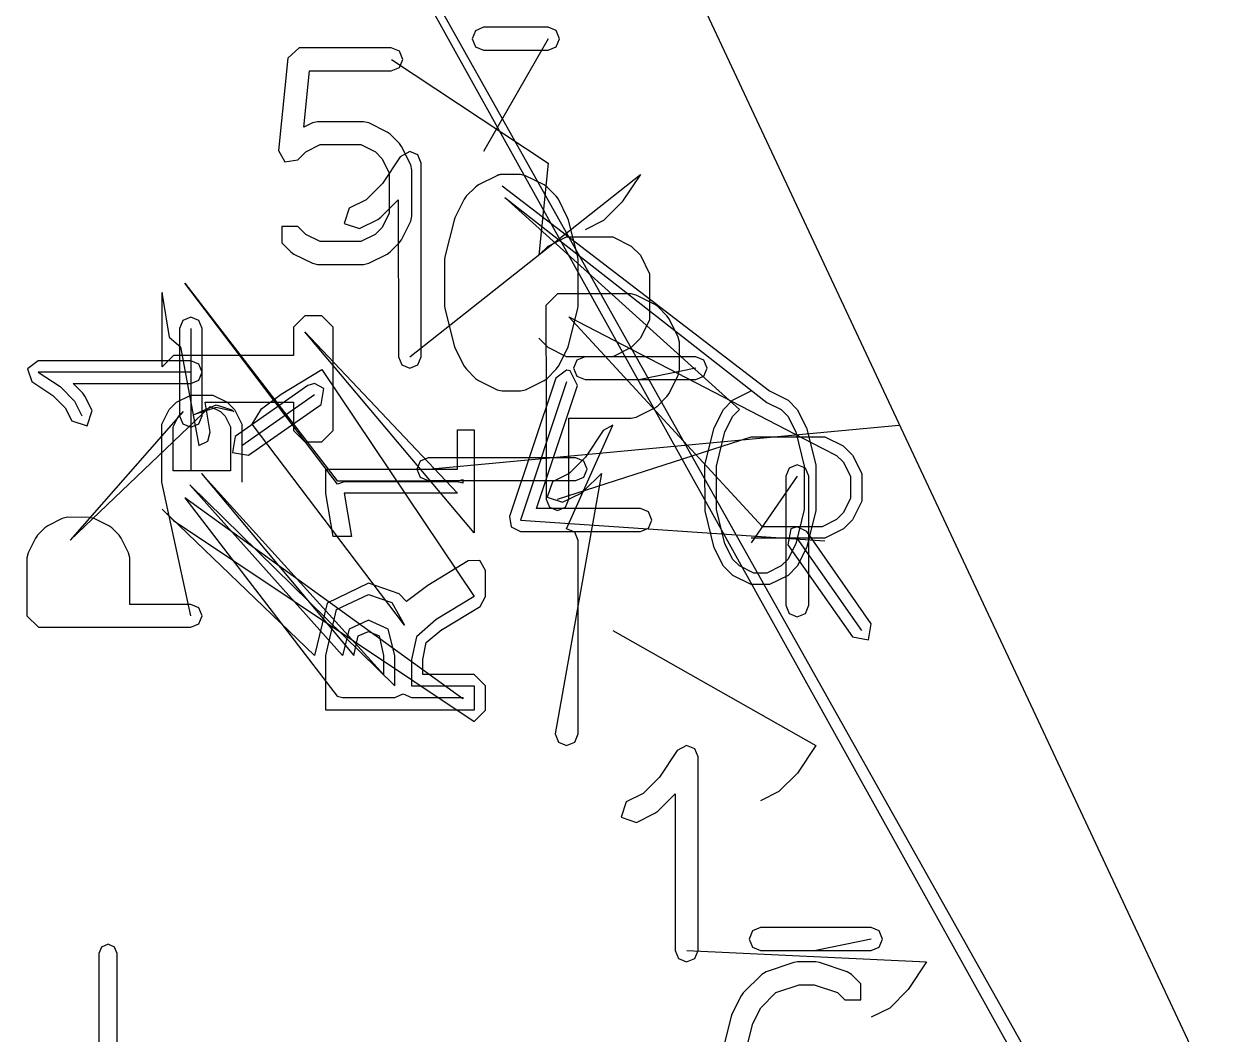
# Model space of a CAD drawing. Extents: x 0 to 334, y -361 to 120.
# Drawn here: x 99.96 to 107.77, y 64.69 to 71.32 of the extents above; entities that cross this region are included whole.
import ezdxf

# ---------------------------------------------------------------- set-up
doc = ezdxf.new("R2010")
doc.units = 0

msp = doc.modelspace()

# ---------------------------------------------------------------- linework, layer by layer
at = {"layer": 'Layer 1'}
for p, q in [((96.89, 81.7422), (317.14, -314.473)), ((96.89, 81.7422), (317.14, -310.473)), ((101.579, 77.4792), (246.92, -232.794)), ((102.917205, 71.271871), (102.895238, 71.218838)), ((102.970238, 71.293838), (102.917205, 71.271871)), ((103.394, 71.2939), (102.970238, 71.293838)), ((103.447033, 71.271933), (103.394, 71.2939)), ((103.469, 71.2189), (103.447033, 71.271933)), ((101.76148, 71.158362), (101.686852, 71.090825)), ((102.366, 71.1584), (101.76148, 71.158362)), ((102.419033, 71.136433), (102.366, 71.1584)), ((102.895238, 71.218838), (102.917205, 71.165805)), ((102.917205, 71.165805), (102.970238, 71.143838)), ((103.393572, 71.218838), (102.971, 70.4786)), ((103.394, 71.1439), (103.447033, 71.165867)), ((103.447033, 71.165867), (103.469, 71.2189)), ((101.686852, 71.090825), (101.626376, 70.486063)), ((102.366242, 71.083362), (103.394, 70.4036)), ((102.441, 71.0834), (102.419033, 71.136433)), ((102.419033, 71.030367), (102.441, 71.0834)), ((102.970238, 71.143838), (103.394, 71.1439)), ((101.791922, 70.638414), (101.828921, 71.00841)), ((101.828921, 71.00841), (102.366, 71.0084)), ((102.366, 71.0084), (102.419033, 71.030367)), ((101.848459, 70.666682), (101.791922, 70.638414)), ((101.882, 70.6746), (101.848459, 70.666682)), ((102.184095, 70.674605), (101.882, 70.6746)), ((102.217636, 70.666687), (102.184095, 70.674605)), ((102.338588, 70.606211), (102.217636, 70.666687)), ((102.35808, 70.592162), (102.338588, 70.606211)), ((101.805907, 70.477437), (101.900138, 70.524552)), ((101.900138, 70.524552), (102.167, 70.5246)), ((102.167, 70.5246), (102.26123, 70.477485)), ((102.418556, 70.531686), (102.35808, 70.592162)), ((102.432605, 70.512194), (102.418556, 70.531686)), ((101.626376, 70.486063), (101.668893, 70.410838)), ((101.754037, 70.425567), (101.805907, 70.477437)), ((102.26123, 70.477485), (102.304494, 70.434221)), ((102.424501, 70.445203), (102.307668, 70.269953)), ((102.486558, 70.478582), (102.424501, 70.445203)), ((102.493082, 70.391241), (102.432605, 70.512194)), ((102.486653, 70.478582), (102.486558, 70.478582)), ((102.539902, 70.456742), (102.486653, 70.478582)), ((102.562, 70.4036), (102.539902, 70.456742)), ((101.668893, 70.410838), (101.754037, 70.425567)), ((102.304494, 70.434221), (102.35161, 70.33999)), ((102.501, 70.3577), (102.493082, 70.391241)), ((102.562, 69.1336), (102.562, 70.4036)), ((103.394, 70.4036), (103.333524, 69.798838)), ((102.35161, 70.33999), (102.351, 70.073)), ((102.486905, 69.133602), (103.999, 70.3286)), ((102.500905, 70.055304), (102.501, 70.3577)), ((103.058317, 70.320682), (102.937364, 70.260205)), ((103.058372, 70.320709), (103.058317, 70.320682)), ((103.058718, 70.32088), (103.058372, 70.320709)), ((103.059063, 70.32105), (103.058718, 70.32088)), ((103.05941, 70.321217), (103.059063, 70.32105)), ((103.059757, 70.321383), (103.05941, 70.321217)), ((103.060106, 70.321546), (103.059757, 70.321383)), ((103.060455, 70.321709), (103.060106, 70.321546)), ((103.060804, 70.321868), (103.060455, 70.321709)), ((103.061156, 70.322028), (103.060804, 70.321868)), ((103.061507, 70.322183), (103.061156, 70.322028)), ((103.06186, 70.322339), (103.061507, 70.322183)), ((103.062213, 70.322492), (103.06186, 70.322339)), ((103.062567, 70.322643), (103.062213, 70.322492)), ((103.062922, 70.322792), (103.062567, 70.322643)), ((103.063278, 70.322941), (103.062922, 70.322792)), ((103.063633, 70.323085), (103.063278, 70.322941)), ((103.063991, 70.32323), (103.063633, 70.323085)), ((103.064348, 70.323372), (103.063991, 70.32323)), ((103.064707, 70.323513), (103.064348, 70.323372)), ((103.065067, 70.323651), (103.064707, 70.323513)), ((103.065426, 70.323788), (103.065067, 70.323651)), ((103.065787, 70.323922), (103.065426, 70.323788)), ((103.066148, 70.324055), (103.065787, 70.323922)), ((103.066511, 70.324186), (103.066148, 70.324055)), ((103.066873, 70.324316), (103.066511, 70.324186)), ((103.067237, 70.324442), (103.066873, 70.324316)), ((103.0676, 70.324568), (103.067237, 70.324442)), ((103.067966, 70.324692), (103.0676, 70.324568)), ((103.06833, 70.324814), (103.067966, 70.324692)), ((103.068697, 70.324933), (103.06833, 70.324814)), ((103.069063, 70.325052), (103.068697, 70.324933)), ((103.06943, 70.325167), (103.069063, 70.325052)), ((103.069797, 70.325282), (103.06943, 70.325167)), ((103.070166, 70.325394), (103.069797, 70.325282)), ((103.070534, 70.325505), (103.070166, 70.325394)), ((103.070904, 70.325612), (103.070534, 70.325505)), ((103.071274, 70.32572), (103.070904, 70.325612)), ((103.071645, 70.325824), (103.071274, 70.32572)), ((103.072015, 70.325927), (103.071645, 70.325824)), ((103.072387, 70.326027), (103.072015, 70.325927)), ((103.072759, 70.326127), (103.072387, 70.326027)), ((103.073131, 70.326223), (103.072759, 70.326127)), ((103.073504, 70.326319), (103.073131, 70.326223)), ((103.073878, 70.326412), (103.073504, 70.326319)), ((103.074252, 70.326504), (103.073878, 70.326412)), ((103.074626, 70.326593), (103.074252, 70.326504)), ((103.075001, 70.326681), (103.074626, 70.326593)), ((103.075377, 70.326766), (103.075001, 70.326681)), ((103.075753, 70.32685), (103.075377, 70.326766)), ((103.076129, 70.326931), (103.075753, 70.32685)), ((103.076505, 70.327012), (103.076129, 70.326931)), ((103.076883, 70.327089), (103.076505, 70.327012)), ((103.07726, 70.327165), (103.076883, 70.327089)), ((103.077638, 70.327239), (103.07726, 70.327165)), ((103.078016, 70.327311), (103.077638, 70.327239)), ((103.078395, 70.327381), (103.078016, 70.327311)), ((103.078773, 70.327449), (103.078395, 70.327381)), ((103.079153, 70.327515), (103.078773, 70.327449)), ((103.079532, 70.32758), (103.079153, 70.327515)), ((103.079912, 70.327642), (103.079532, 70.32758)), ((103.080293, 70.327703), (103.079912, 70.327642)), ((103.080673, 70.32776), (103.080293, 70.327703)), ((103.081054, 70.327817), (103.080673, 70.32776)), ((103.081435, 70.327871), (103.081054, 70.327817)), ((103.081816, 70.327924), (103.081435, 70.327871)), ((103.082199, 70.327974), (103.081816, 70.327924)), ((103.08258, 70.328024), (103.082199, 70.327974)), ((103.082962, 70.32807), (103.08258, 70.328024)), ((103.083344, 70.328115), (103.082962, 70.32807)), ((103.083727, 70.328157), (103.083344, 70.328115)), ((103.08411, 70.328198), (103.083727, 70.328157)), ((103.084493, 70.328236), (103.08411, 70.328198)), ((103.084876, 70.328274), (103.084493, 70.328236)), ((103.085259, 70.328308), (103.084876, 70.328274)), ((103.085643, 70.328342), (103.085259, 70.328308)), ((103.086027, 70.328372), (103.085643, 70.328342)), ((103.086411, 70.328402), (103.086027, 70.328372)), ((103.086796, 70.328428), (103.086411, 70.328402)), ((103.087179, 70.328454), (103.086796, 70.328428)), ((103.087564, 70.328476), (103.087179, 70.328454)), ((103.087948, 70.328498), (103.087564, 70.328476)), ((103.088332, 70.328516), (103.087948, 70.328498)), ((103.088717, 70.328534), (103.088332, 70.328516)), ((103.089101, 70.328548), (103.088717, 70.328534)), ((103.089486, 70.328562), (103.089101, 70.328548)), ((103.089872, 70.328573), (103.089486, 70.328562)), ((103.090256, 70.328583), (103.089872, 70.328573)), ((103.090641, 70.328589), (103.090256, 70.328583)), ((103.091026, 70.328595), (103.090641, 70.328589)), ((103.09141, 70.328598), (103.091026, 70.328595)), ((103.091796, 70.3286), (103.09141, 70.328598)), ((103.091858, 70.3286), (103.091796, 70.3286)), ((103.212619, 70.32861), (103.091858, 70.3286)), ((103.24616, 70.320692), (103.212619, 70.32861)), ((103.367112, 70.260215), (103.24616, 70.320692)), ((103.999, 70.3286), (103.878047, 70.147171)), ((102.307668, 70.269953), (102.200573, 70.162858)), ((102.917872, 70.246156), (102.857396, 70.18568)), ((102.937364, 70.260205), (102.917872, 70.246156)), ((103.091858, 70.2536), (104.846, 68.9086)), ((103.386604, 70.246166), (103.367112, 70.260215)), ((103.447081, 70.18569), (103.386604, 70.246166)), ((102.200573, 70.162858), (102.090506, 70.107825)), ((102.298033, 70.048186), (102.411905, 70.162058)), ((102.411905, 70.162058), (102.412, 69.1336)), ((102.843347, 70.166188), (102.782871, 70.045236)), ((102.857396, 70.18568), (102.843347, 70.166188)), ((103.109563, 70.1786), (104.828, 68.8336)), ((104.647855, 68.786527), (103.109563, 70.1786)), ((103.46113, 70.166198), (103.447081, 70.18569)), ((103.521606, 70.045246), (103.46113, 70.166198)), ((103.878047, 70.147171), (103.757095, 70.026219)), ((102.090506, 70.107825), (102.056965, 70.007202)), ((102.351, 70.073), (102.303884, 69.97877)), ((102.492987, 70.021763), (102.500905, 70.055304)), ((101.753899, 69.987385), (101.647833, 69.987385)), ((101.647833, 69.987385), (101.647833, 69.881319)), ((101.805769, 69.935515), (101.753899, 69.987385)), ((102.056965, 70.007202), (102.157588, 69.973661)), ((102.157588, 69.973661), (102.278541, 70.034137)), ((102.303884, 69.97877), (102.26062, 69.935506)), ((102.278541, 70.034137), (102.298033, 70.048186)), ((102.43251, 69.900811), (102.492987, 70.021763)), ((102.777192, 70.029885), (102.716716, 69.78798)), ((102.782871, 70.045236), (102.777192, 70.029885)), ((103.527285, 70.029895), (103.521606, 70.045246)), ((103.587761, 69.78799), (103.527285, 70.029895)), ((103.757095, 70.026219), (103.636142, 69.965743)), ((101.9, 69.8884), (101.805769, 69.935515)), ((102.26062, 69.935506), (102.16639, 69.888391)), ((102.418461, 69.881319), (102.43251, 69.900811)), ((103.394, 69.859314), (103.514953, 69.91979)), ((103.514953, 69.91979), (103.817, 69.9198)), ((103.817, 69.9198), (103.937952, 69.859324)), ((101.647833, 69.881319), (101.708309, 69.820843)), ((101.708309, 69.820843), (101.727801, 69.806794)), ((102.16639, 69.888391), (101.9, 69.8884)), ((102.338493, 69.806794), (102.357985, 69.820843)), ((102.357985, 69.820843), (102.418461, 69.881319)), ((103.333524, 69.798838), (103.394, 69.859314)), ((103.937952, 69.859324), (103.998428, 69.798848)), ((101.727801, 69.806794), (101.848754, 69.746318)), ((101.848754, 69.746318), (101.882295, 69.7384)), ((102.184, 69.7384), (102.217541, 69.746318)), ((102.217541, 69.746318), (102.338493, 69.806794)), ((102.716716, 69.78798), (102.714477, 69.76979)), ((102.714477, 69.76979), (102.715, 69.4675)), ((103.59, 69.7698), (103.587761, 69.78799)), ((103.590381, 69.467409), (103.59, 69.7698)), ((103.998428, 69.798848), (104.058905, 69.677895)), ((101.882295, 69.7384), (102.184, 69.7384)), ((104.058905, 69.677895), (104.059, 69.3755)), ((101.01281, 69.616355), (102.012, 68.3199)), ((102.01221, 68.29745), (101.01281, 69.616355)), ((100.86281, 69.554625), (100.86383, 69.542295)), ((100.863, 69.0673), (100.86281, 69.554625)), ((100.86383, 69.542295), (100.9107, 69.261075)), ((103.45438, 69.544791), (103.37938, 69.469791)), ((103.938096, 69.544805), (103.45438, 69.544791)), ((103.971637, 69.536887), (103.938096, 69.544805)), ((104.092589, 69.47641), (103.971637, 69.536887)), ((102.715, 69.4675), (102.717239, 69.44931)), ((102.717239, 69.44931), (102.777715, 69.207405)), ((103.37938, 69.469791), (103.38, 68.8046)), ((103.527666, 69.207314), (103.588142, 69.449219)), ((103.588142, 69.449219), (103.590381, 69.467409)), ((104.112081, 69.462361), (104.092589, 69.47641)), ((104.172557, 69.401885), (104.112081, 69.462361)), ((100.998967, 69.370948), (100.977, 69.317915)), ((101.052, 69.392915), (100.998967, 69.370948)), ((101.052, 69.3929), (101.052, 69.392915)), ((101.105033, 69.370933), (101.052, 69.3929)), ((101.127, 69.3179), (101.105033, 69.370933)), ((101.799, 69.4022), (101.724, 69.3272)), ((101.91, 69.4022), (101.799, 69.4022)), ((101.985, 69.3272), (101.91, 69.4022)), ((103.52938, 69.394791), (105.191, 68.5336)), ((104.8, 68.0184), (103.52938, 69.394791)), ((104.059, 69.3755), (103.998523, 69.254548)), ((104.186606, 69.382393), (104.172557, 69.401885)), ((104.247082, 69.261441), (104.186606, 69.382393)), ((100.977, 69.317915), (100.977, 68.7465)), ((101.052, 69.317915), (101.052, 68.3858)), ((101.127, 68.7465), (101.127, 69.3179)), ((101.724, 69.3272), (101.724, 69.1423)), ((101.79914, 69.296245), (102.799, 68.2373)), ((102.909, 67.9774), (101.79914, 69.296245)), ((101.985, 68.6498), (101.985, 69.3272)), ((100.9107, 69.261075), (100.98468, 69.198405)), ((100.98468, 69.198405), (101.105, 68.5519)), ((102.777715, 69.207405), (102.783394, 69.192054)), ((103.394047, 69.194076), (103.333571, 69.254552)), ((103.515, 69.1336), (103.394047, 69.194076)), ((103.521987, 69.191963), (103.527666, 69.207314)), ((103.938047, 69.194072), (103.817095, 69.133596)), ((103.998523, 69.254548), (103.938047, 69.194072)), ((104.255, 69.2279), (104.247082, 69.261441)), ((104.254904, 69.046504), (104.255, 69.2279)), ((100.938, 69.1423), (100.863, 69.0673)), ((101.724, 69.1423), (100.938, 69.1423)), ((102.412, 69.1336), (102.433967, 69.080567)), ((102.540033, 69.080567), (102.562, 69.1336)), ((102.783394, 69.192054), (102.84387, 69.071102)), ((103.461511, 69.071011), (103.521987, 69.191963)), ((103.817095, 69.133596), (103.515, 69.1336)), ((103.636142, 69.1336), (103.583109, 69.111633)), ((104.362, 69.1336), (103.636142, 69.1336)), ((104.415033, 69.111633), (104.362, 69.1336)), ((100.052, 69.1072), (99.980237, 69.053927)), ((99.980237, 69.053927), (100.0104, 68.969796)), ((101.052, 69.1072), (100.052, 69.1072)), ((101.105033, 69.085233), (101.052, 69.1072)), ((101.127, 69.0322), (101.105033, 69.085233)), ((101.64419, 68.88819), (101.90981, 69.04968)), ((101.90981, 69.04968), (102.909, 67.5599)), ((102.433967, 69.080567), (102.487, 69.0586)), ((102.487, 69.0586), (102.540033, 69.080567)), ((102.84387, 69.071102), (102.857919, 69.05161)), ((102.857919, 69.05161), (102.918395, 68.991134)), ((103.386985, 68.991043), (103.447462, 69.051519)), ((103.515121, 69.044086), (103.443709, 68.992803)), ((103.447462, 69.051519), (103.461511, 69.071011)), ((103.515585, 69.044143), (103.515121, 69.044086)), ((103.539041, 69.040294), (103.515585, 69.044143)), ((103.586475, 68.945426), (103.539041, 69.040294)), ((103.583109, 69.111633), (103.561142, 69.0586)), ((103.561142, 69.0586), (103.583109, 69.005567)), ((104.361857, 69.0586), (103.999, 68.9836)), ((104.246986, 69.012963), (104.254904, 69.046504)), ((104.437, 69.0586), (104.415033, 69.111633)), ((104.415033, 69.005567), (104.437, 69.0586)), ((100.0104, 68.969796), (100.14708, 68.878678)), ((101.052, 69.0322), (100.052, 69.0322)), ((100.052, 69.0322), (100.19486, 68.936962)), ((101.052, 68.9572), (101.105033, 68.979167)), ((101.105033, 68.979167), (101.127, 69.0322)), ((102.918395, 68.991134), (102.937887, 68.977085)), ((102.937887, 68.977085), (103.05884, 68.916609)), ((103.443709, 68.992803), (103.141328, 68.08566)), ((103.51486, 68.969086), (103.212479, 68.061943)), ((103.246541, 68.916518), (103.367493, 68.976994)), ((103.367493, 68.976994), (103.386985, 68.991043)), ((103.583109, 69.005567), (103.636142, 68.9836)), ((103.636142, 68.9836), (104.362, 68.9836)), ((104.18651, 68.892011), (104.246986, 69.012963)), ((104.362, 68.9836), (104.415033, 69.005567)), ((100.19486, 68.936962), (100.2901, 68.841724)), ((100.34313, 68.894757), (100.28069, 68.9572)), ((100.28069, 68.9572), (101.052, 68.9572)), ((100.35718, 68.875265), (100.34313, 68.894757)), ((100.95724, 68.834557), (101.05248, 68.882176)), ((101.05248, 68.882176), (101.195, 68.8822)), ((101.195, 68.8822), (101.29023, 68.834581)), ((101.81918, 68.943671), (101.34299, 68.610337)), ((101.86219, 68.882229), (101.386, 68.548895)), ((101.51528, 68.79051), (101.64419, 68.88819)), ((101.86182, 68.957228), (101.81918, 68.943671)), ((101.92363, 68.925239), (101.86182, 68.957228)), ((101.86182, 68.957228), (101.86182, 68.957228)), ((101.9052, 68.820787), (101.92363, 68.925239)), ((103.05884, 68.916609), (103.092381, 68.908691)), ((103.092381, 68.908691), (103.213, 68.9086)), ((103.213, 68.9086), (103.246541, 68.916518)), ((103.317, 68.137), (103.586475, 68.945426)), ((104.172461, 68.872519), (104.18651, 68.892011)), ((104.603428, 68.848133), (104.724381, 68.90861)), ((104.846, 68.9086), (104.966952, 68.848123)), ((100.14708, 68.878678), (100.22846, 68.797297)), ((100.26018, 67.929848), (101.178, 68.8072)), ((100.2901, 68.841724), (100.33772, 68.746486)), ((100.4048, 68.780027), (100.35718, 68.875265)), ((100.90962, 68.786938), (100.95724, 68.834557)), ((101.0699, 68.75205), (101.21776, 68.81792)), ((101.17899, 68.63916), (101.14658, 68.8347)), ((101.14658, 68.8347), (101.724, 68.8347)), ((101.178, 68.8072), (101.24652, 68.772942)), ((101.21776, 68.81792), (101.32124, 68.78403)), ((101.29023, 68.834581), (101.33785, 68.786962)), ((101.42901, 68.487453), (101.9052, 68.820787)), ((101.724, 68.8347), (101.724, 68.6498)), ((103.38, 68.8046), (103.38, 68.1998)), ((104.092493, 68.797994), (104.111985, 68.812043)), ((104.111985, 68.812043), (104.172461, 68.872519)), ((104.542952, 68.787657), (104.603428, 68.848133)), ((104.828, 68.8336), (104.92223, 68.786484)), ((104.966952, 68.848123), (105.027429, 68.787647)), ((100.22846, 68.797297), (100.27064, 68.712945)), ((101.00167, 68.772923), (100.26018, 67.929848)), ((100.37126, 68.679404), (100.4048, 68.780027)), ((100.862, 68.6917), (100.90962, 68.786938)), ((100.937, 68.674), (100.97126, 68.742516)), ((100.97126, 68.742516), (101.00167, 68.772923)), ((100.977, 68.7465), (100.998967, 68.693467)), ((101.21776, 68.80013), (101.0699, 68.75205)), ((101.0699, 68.75205), (101.0699, 68.75205)), ((101.105033, 68.693467), (101.127, 68.7465)), ((101.33298, 68.77297), (101.21776, 68.80013)), ((101.24652, 68.772942), (101.27692, 68.742535)), ((101.27692, 68.742535), (101.31118, 68.674019)), ((101.32124, 68.78403), (101.32167, 68.78367)), ((101.32167, 68.78367), (101.33298, 68.77297)), ((101.33785, 68.786962), (101.38547, 68.691724)), ((101.45408, 68.69126), (101.51528, 68.79051)), ((103.53, 68.1998), (103.53, 68.7296)), ((103.53, 68.7296), (103.938, 68.7296)), ((103.938, 68.7296), (103.971541, 68.737518)), ((103.971541, 68.737518), (104.092493, 68.797994)), ((104.482476, 68.666705), (104.542952, 68.787657)), ((104.55324, 68.640561), (104.604591, 68.743263)), ((104.604591, 68.743263), (104.647855, 68.786527)), ((104.92223, 68.786484), (104.965495, 68.74322)), ((104.965495, 68.74322), (105.016846, 68.640518)), ((105.027429, 68.787647), (105.087905, 68.666695)), ((100.27064, 68.712945), (100.37126, 68.679404)), ((100.862, 68.3108), (100.862, 68.6917)), ((100.937, 68.3858), (100.937, 68.674)), ((100.998967, 68.693467), (101.052, 68.6715)), ((101.052, 68.6715), (101.105033, 68.693467)), ((101.31118, 68.674019), (101.311, 68.3858)), ((101.38547, 68.691724), (101.386, 68.3108)), ((102.45327, 67.37241), (101.45408, 68.69126)), ((101.724, 68.6498), (101.799, 68.5748)), ((101.91, 68.5748), (101.985, 68.6498)), ((102.60833, 68.395809), (105.692, 68.6836)), ((102.799, 68.3949), (102.799, 68.6548)), ((102.799, 68.6548), (102.909, 68.6548)), ((102.909, 68.6548), (102.909, 67.9774)), ((103.514653, 68.003882), (103.817511, 68.68362)), ((103.755454, 68.65024), (103.638622, 68.474991)), ((103.817511, 68.68362), (103.755454, 68.65024)), ((104.422, 68.4248), (104.482476, 68.666705)), ((105.087905, 68.666695), (105.148381, 68.42479)), ((101.105, 68.5519), (101.1622, 68.578398)), ((101.1622, 68.578398), (101.17899, 68.63916)), ((101.34299, 68.610337), (101.32456, 68.505885)), ((101.799, 68.5748), (101.91, 68.5748)), ((103.45438, 68.199791), (104.725, 68.6086)), ((104.497, 68.4156), (104.55324, 68.640561)), ((104.725, 68.6086), (105.208, 68.6086)), ((105.016846, 68.640518), (105.073086, 68.415557)), ((105.208, 68.6086), (105.328952, 68.548123)), ((101.32456, 68.505885), (101.42901, 68.487453)), ((105.191, 68.5336), (105.28523, 68.486484)), ((105.328952, 68.548123), (105.389428, 68.487647)), ((102.555297, 68.448842), (102.53333, 68.395809)), ((102.60833, 68.470809), (102.555297, 68.448842)), ((103.575, 68.4708), (102.60833, 68.470809)), ((103.638622, 68.474991), (103.531526, 68.367896)), ((103.628033, 68.448833), (103.575, 68.4708)), ((103.65, 68.3958), (103.628033, 68.448833)), ((104.422619, 68.122409), (104.422, 68.4248)), ((104.496914, 68.131642), (104.497, 68.4156)), ((105.026572, 68.424833), (104.973539, 68.402866)), ((105.027, 68.4248), (105.026572, 68.424833)), ((105.080033, 68.402833), (105.027, 68.4248)), ((105.073086, 68.415557), (105.073, 68.1317)), ((105.148381, 68.42479), (105.148, 68.1225)), ((105.28523, 68.486484), (105.328494, 68.44322)), ((105.328494, 68.44322), (105.375609, 68.34899)), ((105.389428, 68.487647), (105.449904, 68.366695)), ((101.311, 68.3858), (100.937, 68.3858)), ((101.12088, 68.367659), (102.12, 67.1739)), ((102.315, 67.0488), (101.12088, 68.367659)), ((101.93713, 68.23572), (101.937, 68.3949)), ((101.937, 68.3949), (102.799, 68.3949)), ((102.53333, 68.395809), (102.555297, 68.342776)), ((102.555297, 68.342776), (102.60833, 68.320809)), ((103.531526, 68.367896), (103.42146, 68.312863)), ((103.742858, 68.367095), (103.44, 66.6589)), ((103.575, 68.3208), (103.628033, 68.342767)), ((103.628033, 68.342767), (103.65, 68.3958)), ((103.628986, 68.253224), (103.742858, 68.367095)), ((105.026572, 68.349833), (104.725, 67.912)), ((104.973539, 68.402866), (104.951572, 68.349833)), ((104.951572, 68.349833), (104.952, 67.5032)), ((105.102, 68.3498), (105.080033, 68.402833)), ((105.102, 67.5032), (105.102, 68.3498)), ((105.375609, 68.34899), (105.375, 68.203)), ((105.449904, 68.366695), (105.45, 68.1853)), ((101.052, 67.433419), (100.862, 68.3108)), ((101.04588, 68.292659), (102.39, 66.9738)), ((102.04495, 67.1739), (101.04588, 68.292659)), ((102.012, 68.3199), (102.799, 68.3199)), ((102.057, 68.3123), (102.01221, 68.29745)), ((102.79833, 68.31233), (102.057, 68.3123)), ((102.60833, 68.320809), (103.575, 68.3208)), ((102.834, 68.3033), (102.79833, 68.31233)), ((102.799, 68.3199), (102.83467, 68.32893)), ((102.83467, 68.32893), (102.834, 68.3033)), ((103.42146, 68.312863), (103.387919, 68.21224)), ((101.01281, 68.208535), (102.012, 66.9065)), ((102.834, 66.8897), (101.01281, 68.208535)), ((101.984, 67.9545), (101.93713, 68.23572)), ((102.799, 68.2373), (102.057, 68.2373)), ((102.057, 68.2373), (102.10388, 67.9545)), ((103.38, 68.1998), (103.401967, 68.146767)), ((103.387919, 68.21224), (103.488542, 68.178699)), ((103.488542, 68.178699), (103.609494, 68.239175)), ((103.508033, 68.146767), (103.53, 68.1998)), ((103.609494, 68.239175), (103.628986, 68.253224)), ((105.375, 68.203), (105.327885, 68.10877)), ((105.45, 68.1853), (105.389524, 68.064348)), ((100.86281, 68.133535), (100.93781, 68.058535)), ((101.862, 67.17387), (100.86281, 68.133535)), ((103.999, 68.137), (103.317, 68.137)), ((103.401967, 68.146767), (103.455, 68.1248)), ((103.455, 68.1248), (103.508033, 68.146767)), ((104.052033, 68.115033), (103.999, 68.137)), ((104.074, 68.062), (104.052033, 68.115033)), ((104.483095, 67.880504), (104.422619, 68.122409)), ((104.553154, 67.906681), (104.496914, 68.131642)), ((105.073, 68.1317), (105.01676, 67.906739)), ((105.148, 68.1225), (105.087524, 67.880595)), ((105.327885, 68.10877), (105.284621, 68.065506)), ((100.1137, 68.024311), (100.09421, 68.010262)), ((100.20894, 68.07193), (100.1137, 68.024311)), ((100.24248, 68.079848), (100.20894, 68.07193)), ((100.38553, 68.079776), (100.24248, 68.079848)), ((100.41907, 68.071858), (100.38553, 68.079776)), ((100.51431, 68.024239), (100.41907, 68.071858)), ((100.5338, 68.01019), (100.51431, 68.024239)), ((100.93781, 68.058535), (102.909, 66.7397)), ((103.141328, 68.08566), (103.15164, 68.018093)), ((103.212479, 68.061943), (105.208, 67.9265)), ((104.052033, 68.008967), (104.074, 68.062)), ((105.284621, 68.065506), (105.190391, 68.018391)), ((105.389524, 68.064348), (105.329048, 68.003872)), ((100.04659, 67.962643), (100.03254, 67.943152)), ((100.09421, 68.010262), (100.04659, 67.962643)), ((100.58142, 67.962571), (100.5338, 68.01019)), ((100.59547, 67.943079), (100.58142, 67.962571)), ((102.10388, 67.9545), (101.984, 67.9545)), ((103.15164, 68.018093), (103.212479, 67.986943)), ((103.212479, 67.986943), (103.999, 67.987)), ((103.567902, 67.982042), (103.514653, 68.003882)), ((103.59, 67.9289), (103.567902, 67.982042)), ((103.999, 67.987), (104.052033, 68.008967)), ((105.190391, 68.018391), (104.8, 68.0184)), ((104.984371, 68.004842), (104.965939, 67.90039)), ((105.027006, 68.018399), (104.984371, 68.004842)), ((105.088823, 67.98641), (105.027006, 68.018399)), ((105.027006, 68.018399), (105.027006, 68.018399)), ((105.512156, 67.381648), (105.088823, 67.98641)), ((105.329048, 68.003872), (105.208096, 67.943396)), ((100.03254, 67.943152), (99.98492, 67.847914)), ((100.64308, 67.847841), (100.59547, 67.943079)), ((103.59, 66.6589), (103.59, 67.9289)), ((104.543571, 67.759552), (104.483095, 67.880504)), ((104.604505, 67.803979), (104.553154, 67.906681)), ((105.208096, 67.943396), (104.725, 67.9434)), ((105.01676, 67.906739), (104.965409, 67.804037)), ((104.965939, 67.90039), (105.389272, 67.295628)), ((105.087524, 67.880595), (105.027048, 67.759643)), ((105.450714, 67.338638), (105.027381, 67.9434)), ((99.98492, 67.847914), (99.977002, 67.814372)), ((99.977002, 67.814372), (99.9774, 67.4334)), ((100.651, 67.8143), (100.64308, 67.847841)), ((100.651, 67.5084), (100.651, 67.8143)), ((102.87004, 67.79489), (102.6047, 67.63357)), ((102.94576, 67.796168), (102.87004, 67.79489)), ((102.984, 67.7308), (102.94576, 67.796168)), ((104.647769, 67.760715), (104.604505, 67.803979)), ((104.965409, 67.804037), (104.922144, 67.760773)), ((102.9838, 67.55988), (102.984, 67.7308)), ((104.604047, 67.699076), (104.543571, 67.759552)), ((104.742, 67.7136), (104.647769, 67.760715)), ((104.827914, 67.713658), (104.742, 67.7136)), ((104.922144, 67.760773), (104.827914, 67.713658)), ((105.027048, 67.759643), (104.966571, 67.699167)), ((102.21695, 67.64904), (101.94527, 67.51787)), ((102.41794, 67.57914), (102.21695, 67.64904)), ((102.6047, 67.63357), (102.46497, 67.52829)), ((104.725, 67.6386), (104.604047, 67.699076)), ((104.845619, 67.638691), (104.725, 67.6386)), ((104.966571, 67.699167), (104.845619, 67.638691)), ((102.00666, 67.47481), (102.21695, 67.57407)), ((102.21695, 67.57407), (102.36929, 67.52208)), ((102.46497, 67.52829), (102.41794, 67.57914)), ((102.909, 67.5599), (102.65965, 67.40944)), ((102.94755, 67.49567), (102.9838, 67.55988)), ((101.052, 67.5084), (100.651, 67.5084)), ((101.105033, 67.486433), (101.052, 67.5084)), ((101.127, 67.4334), (101.105033, 67.486433)), ((101.94527, 67.51787), (101.862, 67.17387)), ((102.36929, 67.52208), (102.45327, 67.37241)), ((102.6982, 67.34521), (102.94755, 67.49567)), ((104.952, 67.5032), (104.973967, 67.450167)), ((105.080033, 67.450167), (105.102, 67.5032)), ((99.9774, 67.4334), (100.052398, 67.3584)), ((101.105033, 67.380367), (101.127, 67.4334)), ((101.937, 67.1739), (102.00666, 67.47481)), ((102.21683, 67.40628), (102.08857, 67.3472)), ((102.34638, 67.3472), (102.21683, 67.40628)), ((102.65965, 67.40944), (102.5301, 67.29601)), ((104.973967, 67.450167), (105.027, 67.4282)), ((105.027, 67.4282), (105.080033, 67.450167)), ((100.052398, 67.3584), (100.576, 67.3584)), ((100.576, 67.3584), (101.052, 67.3584)), ((101.052, 67.3584), (101.105033, 67.380367)), ((102.08857, 67.3472), (102.04495, 67.1739)), ((102.14928, 67.30309), (102.21688, 67.33128)), ((102.21688, 67.33128), (102.2864, 67.30225)), ((102.39, 67.1739), (102.34638, 67.3472)), ((102.59482, 67.25843), (102.69789, 67.34502)), ((102.69789, 67.34502), (102.6982, 67.34521)), ((103.817858, 67.33864), (105.149, 66.5839)), ((105.493724, 67.277196), (105.512156, 67.381648)), ((102.12, 67.1739), (102.14867, 67.30226)), ((102.14867, 67.30226), (102.14928, 67.30309)), ((102.2864, 67.30225), (102.31505, 67.1739)), ((102.5301, 67.29601), (102.4982, 67.14712)), ((102.573, 67.1471), (102.59458, 67.25803)), ((102.59458, 67.25803), (102.59482, 67.25843)), ((105.389272, 67.295628), (105.493724, 67.277196)), ((101.937, 66.8147), (101.937, 67.1739)), ((102.31505, 67.1739), (102.315, 67.0488)), ((102.39, 66.9738), (102.39, 67.1739)), ((102.4982, 67.14712), (102.498, 66.9738)), ((102.573, 67.0488), (102.573, 67.1471)), ((102.909, 67.0488), (102.573, 67.0488)), ((102.984, 66.9738), (102.909, 67.0488)), ((102.498, 66.9738), (102.909, 66.9738)), ((102.909, 66.9738), (102.909, 66.8147)), ((102.984, 66.8147), (102.984, 66.9738)), ((102.012, 66.9065), (102.04507, 66.89881)), ((102.04507, 66.89881), (102.39, 66.8988)), ((102.39, 66.8988), (102.44404, 66.921796)), ((102.44404, 66.921796), (102.49808, 66.8988)), ((102.49808, 66.8988), (102.834, 66.8988)), ((102.834, 66.8988), (102.834, 66.8897)), ((102.909, 66.8147), (101.937, 66.8147)), ((102.909, 66.7397), (102.984, 66.8147)), ((103.44, 66.6589), (103.461967, 66.605867)), ((103.568033, 66.605867), (103.59, 66.6589)), ((103.461967, 66.605867), (103.515, 66.5839)), ((103.515, 66.5839), (103.568033, 66.605867)), ((104.239929, 66.5505), (104.123097, 66.375251)), ((104.301986, 66.58388), (104.239929, 66.5505)), ((104.354902, 66.562042), (104.301653, 66.583882)), ((104.301653, 66.583882), (104.301986, 66.58388)), ((104.377, 66.5089), (104.354902, 66.562042)), ((105.149, 66.5839), (105.028048, 66.402471)), ((104.377, 65.2389), (104.377, 66.5089)), ((105.028048, 66.402471), (104.907095, 66.281519)), ((104.123097, 66.375251), (104.016002, 66.268156)), ((104.016002, 66.268156), (103.905935, 66.213123)), ((104.113462, 66.153484), (104.227333, 66.267355)), ((104.227333, 66.267355), (104.227, 65.2389)), ((104.907095, 66.281519), (104.786143, 66.221043)), ((103.905935, 66.213123), (103.872394, 66.1125)), ((104.09397, 66.139435), (104.113462, 66.153484)), ((103.872394, 66.1125), (103.973017, 66.078959)), ((103.973017, 66.078959), (104.09397, 66.139435)), ((104.73311, 65.366933), (104.711143, 65.3139)), ((104.786143, 65.3889), (104.73311, 65.366933)), ((105.511, 65.3889), (104.786143, 65.3889)), ((105.564033, 65.366933), (105.511, 65.3889)), ((105.586, 65.3139), (105.564033, 65.366933)), ((104.711143, 65.3139), (104.73311, 65.260867)), ((105.511857, 65.3139), (105.149, 65.2389)), ((105.564033, 65.260867), (105.586, 65.3139)), ((100.466574, 65.261626), (100.449, 65.2192)), ((100.449, 65.2192), (100.449, 64.4492)), ((100.509, 65.2792), (100.466574, 65.261626)), ((100.551426, 65.261626), (100.509, 65.2792)), ((100.509, 65.2792), (100.509, 65.2792)), ((100.569, 65.2192), (100.551426, 65.261626)), ((100.569, 64.4492), (100.569, 65.2192)), ((104.227, 65.2389), (104.248967, 65.185867)), ((104.302333, 65.2389), (105.875, 65.1639)), ((104.355033, 65.185867), (104.377, 65.2389)), ((104.73311, 65.260867), (104.786143, 65.2389)), ((104.786143, 65.2389), (105.511, 65.2389)), ((105.511, 65.2389), (105.564033, 65.260867)), ((104.248967, 65.185867), (104.302, 65.1639)), ((104.302, 65.1639), (104.355033, 65.185867)), ((105.004617, 65.160051), (104.823188, 65.099574)), ((105.028334, 65.1639), (105.004617, 65.160051)), ((105.149171, 65.1639), (105.028334, 65.1639)), ((105.172888, 65.160051), (105.149171, 65.1639)), ((105.354317, 65.099574), (105.172888, 65.160051)), ((105.875, 65.1639), (105.754048, 64.982471)), ((104.793872, 65.081456), (104.67292, 64.960504)), ((104.823188, 65.099574), (104.793872, 65.081456)), ((105.383633, 65.081456), (105.354317, 65.099574)), ((105.444109, 65.02098), (105.383633, 65.081456)), ((104.887419, 64.96289), (105.040505, 65.013919)), ((105.040505, 65.013919), (105.137, 65.0139)), ((105.137, 65.0139), (105.290086, 64.962871)), ((105.444109, 64.914914), (105.444109, 65.02098)), ((105.754048, 64.982471), (105.633096, 64.861519)), ((104.658871, 64.941012), (104.598394, 64.82006)), ((104.67292, 64.960504), (104.658871, 64.941012)), ((104.787592, 64.863063), (104.887419, 64.96289)), ((105.290086, 64.962871), (105.338043, 64.914914)), ((105.338043, 64.914914), (105.444109, 64.914914)), ((104.598394, 64.82006), (104.592715, 64.804709)), ((104.73624, 64.760361), (104.787592, 64.863063)), ((105.633096, 64.861519), (105.512143, 64.801043)), ((104.592715, 64.804709), (104.532239, 64.562804)), ((104.68, 64.5354), (104.73624, 64.760361))]:
    msp.add_line(p, q, dxfattribs=at)

doc.saveas('drawing.dxf')
